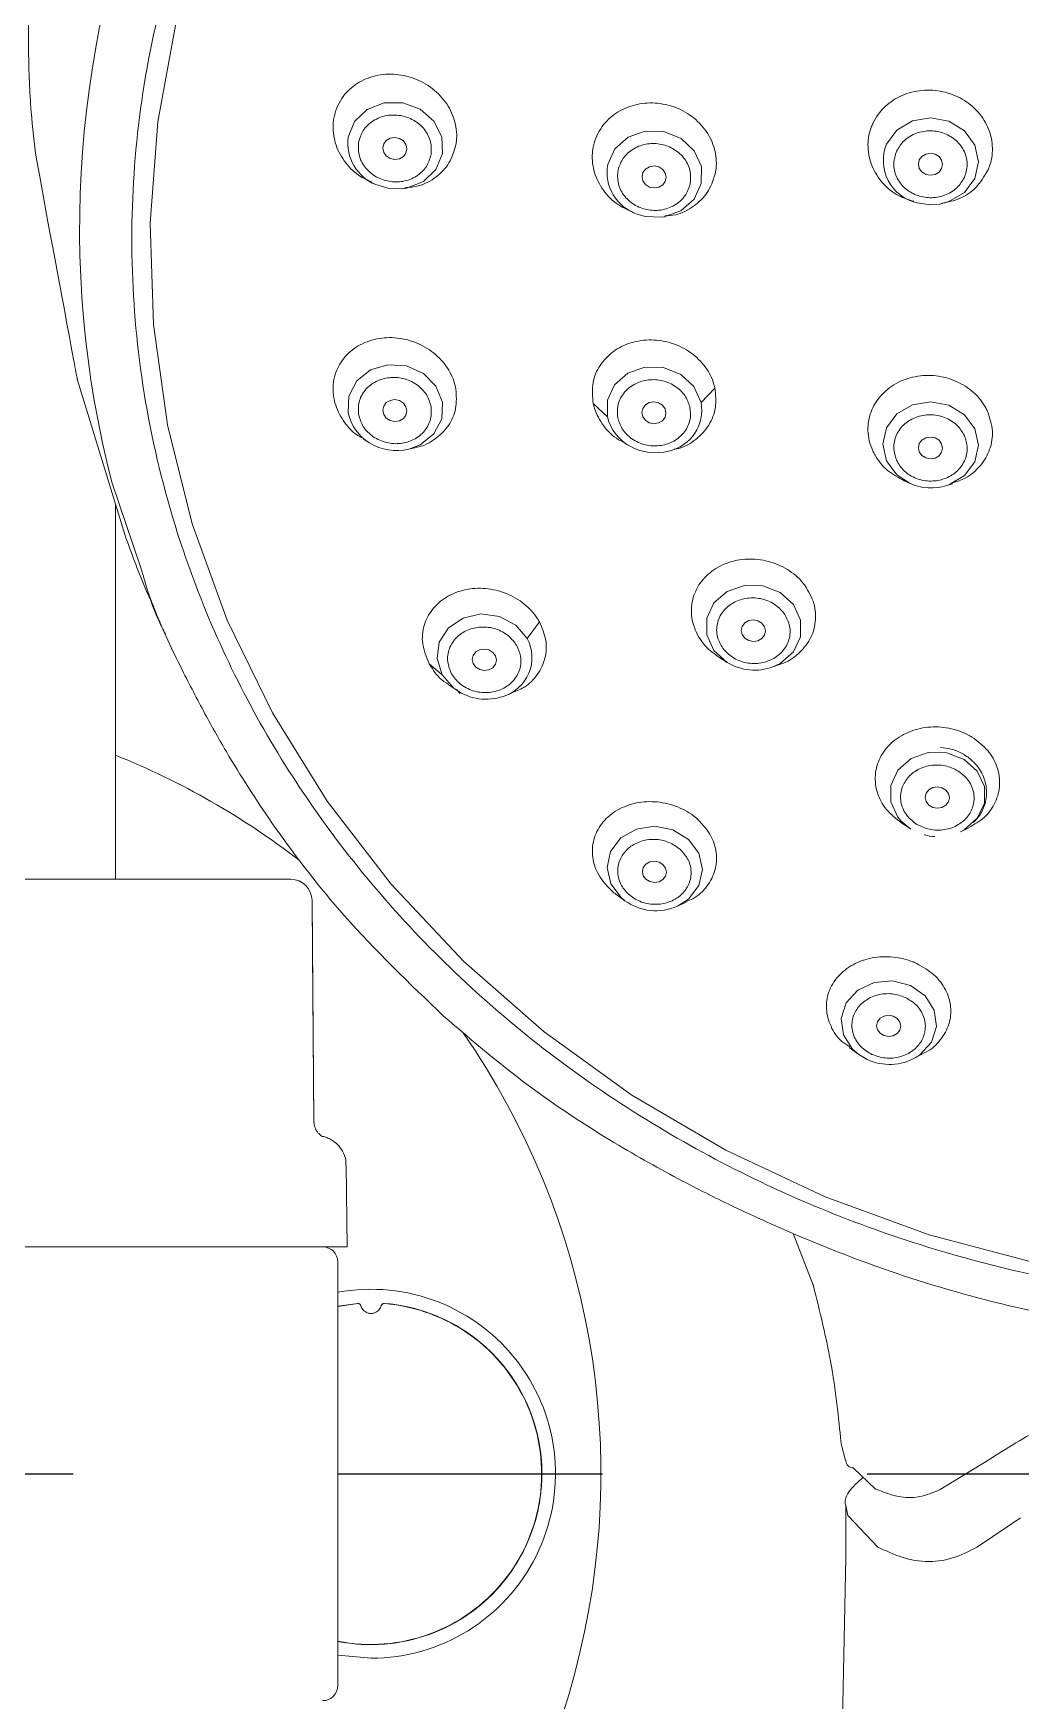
# Model space of a CAD drawing. Extents: x -6207 to -5787, y -4608 to -3937.
# Drawn here: x -6082.57 to -6076.04, y -4198.42 to -4187.4 of the extents above; entities that cross this region are included whole.
import ezdxf

# ---------------------------------------------------------------- set-up
doc = ezdxf.new("R2010")
doc.units = 0
doc.header["$LTSCALE"] = 7
doc.linetypes.add('CENTER', pattern=[2, 1.25, -0.25, 0.25, -0.25])
doc.layers.get('0').update_dxf_attribs({"color": 2, "linetype": 'CONTINUOUS'})

msp = doc.modelspace()

# ---------------------------------------------------------------- linework, layer by layer
at = {"color": 7, "linetype": 'Continuous', "lineweight": 15}
for p, q in [((-6080.3293, -4188.39031), (-6080.30384, -4188.40153)), ((-6080.13504, -4188.42961), (-6080.11002, -4188.42748)), ((-6078.59841, -4188.58822), (-6078.57438, -4188.59723)), ((-6078.41409, -4188.61705), (-6078.39046, -4188.61438)), ((-6076.7465, -4188.51584), (-6076.72468, -4188.52199)), ((-6076.57611, -4188.53063), (-6076.55459, -4188.52719)), ((-6082.27517, -4189.69445), (-6081.96343, -4190.71537)), ((-6078.06065, -4189.74707), (-6078.15199, -4189.84111)), ((-6078.77136, -4189.93805), (-6078.8653, -4189.84887)), ((-6080.38462, -4190.08498), (-6080.34374, -4190.10976)), ((-6080.08559, -4190.15076), (-6080.04518, -4190.1413)), ((-6078.65621, -4190.11312), (-6078.61733, -4190.13387)), ((-6078.36737, -4190.16347), (-6078.32862, -4190.15339)), ((-6076.80899, -4190.36041), (-6076.77049, -4190.3774)), ((-6076.5271, -4190.39096), (-6076.48967, -4190.37921)), ((-6082.02456, -4192.99438), (-6082.02456, -4190.51518)), ((-6079.22136, -4191.29222), (-6079.30192, -4191.40164)), ((-6079.8639, -4191.6421), (-6079.94978, -4191.56917)), ((-6078.02852, -4191.53071), (-6077.97953, -4191.56084)), ((-6077.67683, -4191.59008), (-6077.62784, -4191.57172)), ((-6079.82368, -4191.70602), (-6079.77221, -4191.74194)), ((-6079.45994, -4191.78482), (-6079.4091, -4191.76705)), ((-6076.76407, -4192.66252), (-6076.82837, -4192.61111)), ((-6076.8256, -4192.62341), (-6076.77035, -4192.65862)), ((-6076.43631, -4192.67959), (-6076.38089, -4192.65337)), ((-6087.00027, -4192.99438), (-6080.93113, -4192.99438)), ((-6080.92607, -4192.99438), (-6080.86493, -4192.99438)), ((-6080.71216, -4194.59525), (-6080.72498, -4193.13316)), ((-6078.71541, -4193.09239), (-6078.65647, -4193.13573)), ((-6078.30898, -4193.17231), (-6078.25064, -4193.14595)), ((-6077.17306, -4194.10692), (-6077.10999, -4194.15289)), ((-6077.0538, -4194.18579), (-6077.10999, -4194.15289)), ((-6077.10909, -4194.15354), (-6077.07164, -4194.17264)), ((-6076.74085, -4194.17723), (-6076.67717, -4194.1426)), ((-6080.71216, -4194.59525), (-6080.7121, -4194.59525)), ((-6080.49335, -4195.42439), (-6080.49805, -4194.88602)), ((-6077.54311, -4195.3349), (-6077.40819, -4195.68272)), ((-6080.49335, -4195.42439), (-6087.37577, -4195.42439)), ((-6080.55456, -4198.32438), (-6080.55456, -4195.52438)), ((-6080.42293, -4195.79819), (-6080.55456, -4195.81636)), ((-6080.4225, -4195.7997), (-6080.42293, -4195.7982)), ((-6080.40208, -4195.81285), (-6080.40175, -4195.81402)), ((-6080.26737, -4195.81402), (-6080.26704, -4195.81285)), ((-6080.24619, -4195.7982), (-6080.24662, -4195.7997)), ((-6077.22459, -4196.73596), (-6077.19695, -4196.83604)), ((-6077.19501, -4196.8391), (-6077.19695, -4196.83604)), ((-6077.19501, -4196.8391), (-6077.19502, -4196.8391)), ((-6076.30015, -4196.86362), (-6076.57116, -4197.02921)), ((-6076.9981, -4197.02532), (-6077.14592, -4196.88553)), ((-6077.19592, -4197.13518), (-6077.19479, -4197.49107)), ((-6077.17845, -4197.20344), (-6077.18067, -4197.1995)), ((-6077.17845, -4197.20344), (-6076.98361, -4197.40895)), ((-6076.31003, -4197.39967), (-6076.03886, -4197.21579)), ((-6076.98361, -4197.40895), (-6076.98065, -4197.41073)), ((-6077.19477, -4197.48124), (-6077.219, -4198.68404))]:
    msp.add_line(p, q, dxfattribs=at)
at = {"color": 8, "linetype": 'Continuous', "lineweight": 15}
for p, q in [((-6081.85668, -4190.93439), (-6082.04854, -4190.36898)), ((-6079.74653, -4191.76702), (-6079.76624, -4191.73992)), ((-6080.42293, -4195.7982), (-6080.55456, -4195.81637)), ((-6080.55456, -4195.81793), (-6080.4225, -4195.7997)), ((-6077.19592, -4197.13518), (-6077.18067, -4197.1995)), ((-6080.33456, -4198.14404), (-6080.55456, -4198.12402))]:
    msp.add_line(p, q, dxfattribs=at)
at = {"color": 1, "linetype": 'CENTER'}
msp.add_line((-6091.05456, -4196.92438), (-6068.81456, -4196.92438), dxfattribs=at)
at = {"color": 7, "linetype": 'Continuous', "lineweight": 15, "flags": 128}
for points in [[(-6081.6228, -4187.32603), (-6081.74411, -4187.98707), (-6081.79436, -4188.65563), (-6081.7731, -4189.32546), (-6081.68052, -4189.9903), (-6081.51748, -4190.64395), (-6081.28551, -4191.28031), (-6080.98678, -4191.89343), (-6080.62407, -4192.47759), (-6080.20076, -4193.02734), (-6079.72082, -4193.53753), (-6079.18872, -4194.00341), (-6078.60944, -4194.42063), (-6077.98837, -4194.78529), (-6077.33132, -4195.094), (-6076.64442, -4195.34386), (-6075.93409, -4195.53254)], [(-6080.25718, -4188.1604), (-6080.25113, -4188.18843), (-6080.23385, -4188.21256), (-6080.20797, -4188.22909), (-6080.17743, -4188.23553), (-6080.14689, -4188.23088), (-6080.12098, -4188.21587), (-6080.10366, -4188.19276), (-6080.09756, -4188.16509), (-6080.10362, -4188.13706), (-6080.1209, -4188.11293), (-6080.14678, -4188.0964), (-6080.17731, -4188.08996), (-6080.20786, -4188.09461), (-6080.23376, -4188.10962), (-6080.25108, -4188.13272), (-6080.25718, -4188.1604)], [(-6078.5425, -4188.34958), (-6078.53644, -4188.37754), (-6078.51913, -4188.40153), (-6078.49322, -4188.41787), (-6078.46265, -4188.42408), (-6078.43207, -4188.41921), (-6078.40614, -4188.404), (-6078.38881, -4188.38077), (-6078.38271, -4188.35306), (-6078.38878, -4188.32508), (-6078.40608, -4188.30111), (-6078.432, -4188.28476), (-6078.46257, -4188.27855), (-6078.49314, -4188.28343), (-6078.51907, -4188.29864), (-6078.53641, -4188.32186), (-6078.5425, -4188.34958)], [(-6076.7153, -4188.26636), (-6076.70922, -4188.29426), (-6076.69189, -4188.31805), (-6076.66595, -4188.33408), (-6076.63534, -4188.33993), (-6076.60474, -4188.33471), (-6076.57879, -4188.3192), (-6076.56144, -4188.29578), (-6076.55535, -4188.268), (-6076.56143, -4188.2401), (-6076.57876, -4188.21631), (-6076.6047, -4188.20028), (-6076.6353, -4188.19443), (-6076.66591, -4188.19965), (-6076.69186, -4188.21516), (-6076.7092, -4188.23858), (-6076.7153, -4188.26636)], [(-6080.12773, -4188.42891), (-6080.22356, -4188.42573), (-6080.30384, -4188.40153)], [(-6078.41409, -4188.61705), (-6078.52212, -4188.61223), (-6078.57438, -4188.59723)], [(-6076.57611, -4188.53063), (-6076.63421, -4188.53494), (-6076.72468, -4188.52199)], [(-6078.77136, -4189.93805), (-6078.77129, -4189.82695), (-6078.72407, -4189.72537), (-6078.63692, -4189.64879), (-6078.52308, -4189.60887), (-6078.39989, -4189.61169), (-6078.28611, -4189.65681), (-6078.19906, -4189.73738), (-6078.15199, -4189.84111)], [(-6080.25718, -4189.89311), (-6080.25108, -4189.92086), (-6080.23376, -4189.94474), (-6080.20786, -4189.96112), (-6080.17731, -4189.9675), (-6080.14678, -4189.96291), (-6080.1209, -4189.94805), (-6080.10362, -4189.92519), (-6080.09756, -4189.8978), (-6080.10366, -4189.87004), (-6080.12098, -4189.84617), (-6080.14689, -4189.82979), (-6080.17743, -4189.82341), (-6080.20797, -4189.828), (-6080.23385, -4189.84285), (-6080.25113, -4189.86572), (-6080.25718, -4189.89311)], [(-6078.54401, -4189.90842), (-6078.53791, -4189.93613), (-6078.52058, -4189.95989), (-6078.49465, -4189.97608), (-6078.46407, -4189.98223), (-6078.4335, -4189.97742), (-6078.40759, -4189.96236), (-6078.39028, -4189.93935), (-6078.38422, -4189.91191), (-6078.39031, -4189.88419), (-6078.40765, -4189.86044), (-6078.43358, -4189.84425), (-6078.46415, -4189.8381), (-6078.49472, -4189.84291), (-6078.52064, -4189.85797), (-6078.53794, -4189.88098), (-6078.54401, -4189.90842)], [(-6076.7153, -4190.14166), (-6076.7092, -4190.16929), (-6076.69186, -4190.19286), (-6076.66591, -4190.20875), (-6076.6353, -4190.21455), (-6076.6047, -4190.20938), (-6076.57876, -4190.19402), (-6076.56143, -4190.17082), (-6076.55535, -4190.14331), (-6076.56144, -4190.11566), (-6076.57879, -4190.09209), (-6076.60474, -4190.0762), (-6076.63534, -4190.07041), (-6076.66595, -4190.07558), (-6076.69189, -4190.09094), (-6076.70922, -4190.11414), (-6076.7153, -4190.14166)], [(-6079.8639, -4191.6421), (-6079.89743, -4191.53537), (-6079.88308, -4191.4266), (-6079.82304, -4191.33232), (-6079.72643, -4191.2669), (-6079.60798, -4191.24031), (-6079.48571, -4191.25657), (-6079.37823, -4191.31323), (-6079.30192, -4191.40164)], [(-6077.8864, -4191.34938), (-6077.88028, -4191.37683), (-6077.86292, -4191.40031), (-6077.83697, -4191.41626), (-6077.80638, -4191.42227), (-6077.7758, -4191.4174), (-6077.74989, -4191.40241), (-6077.7326, -4191.37956), (-6077.72656, -4191.35235), (-6077.73268, -4191.32491), (-6077.75004, -4191.30143), (-6077.77599, -4191.28548), (-6077.80658, -4191.27947), (-6077.83716, -4191.28434), (-6077.86307, -4191.29934), (-6077.88036, -4191.32218), (-6077.8864, -4191.34938)], [(-6079.66571, -4191.54124), (-6079.65957, -4191.56869), (-6079.64221, -4191.59228), (-6079.61627, -4191.60843), (-6079.5857, -4191.61466), (-6079.55516, -4191.61005), (-6079.52929, -4191.59528), (-6079.51203, -4191.5726), (-6079.50602, -4191.54547), (-6079.51215, -4191.51802), (-6079.52951, -4191.49444), (-6079.55545, -4191.47828), (-6079.58602, -4191.47205), (-6079.61656, -4191.47668), (-6079.64243, -4191.49145), (-6079.65969, -4191.51412), (-6079.66571, -4191.54124)], [(-6076.58983, -4192.52497), (-6076.55923, -4192.51998), (-6076.53329, -4192.50497), (-6076.51595, -4192.48222), (-6076.50987, -4192.45518), (-6076.51595, -4192.42798), (-6076.53329, -4192.40476), (-6076.55923, -4192.38904), (-6076.58983, -4192.38323), (-6076.62043, -4192.38821), (-6076.64638, -4192.40323), (-6076.66371, -4192.42599), (-6076.6698, -4192.45302), (-6076.66371, -4192.48023), (-6076.64638, -4192.50345), (-6076.62043, -4192.51916), (-6076.58983, -4192.52497)], [(-6078.54064, -4192.94346), (-6078.53448, -4192.97063), (-6078.5171, -4192.99392), (-6078.49113, -4193.00978), (-6078.46054, -4193.0158), (-6078.42998, -4193.01107), (-6078.4041, -4192.9963), (-6078.38684, -4192.97374), (-6078.38083, -4192.94682), (-6078.38699, -4192.91966), (-6078.40438, -4192.89637), (-6078.43034, -4192.88052), (-6078.46093, -4192.8745), (-6078.49149, -4192.87923), (-6078.51737, -4192.894), (-6078.53463, -4192.91656), (-6078.54064, -4192.94346)], [(-6080.7121, -4194.59525), (-6080.72194, -4193.47319), (-6080.72492, -4193.13316)], [(-6076.91214, -4194.03377), (-6076.88154, -4194.0289), (-6076.8556, -4194.01408), (-6076.83826, -4193.99159), (-6076.83218, -4193.96482), (-6076.83826, -4193.93788), (-6076.8556, -4193.91485), (-6076.88154, -4193.89925), (-6076.91214, -4193.89344), (-6076.94274, -4193.89832), (-6076.96868, -4193.91313), (-6076.98601, -4193.93563), (-6076.9921, -4193.96239), (-6076.98601, -4193.98933), (-6076.96868, -4194.01235), (-6076.94274, -4194.02796), (-6076.91214, -4194.03377)]]:
    msp.add_lwpolyline(points, dxfattribs=at)
at = {"color": 8, "linetype": 'Continuous', "lineweight": 15, "flags": 128}
for points in [[(-6080.48558, -4188.08907), (-6080.44295, -4187.98501), (-6080.35938, -4187.90503), (-6080.24761, -4187.8613), (-6080.12465, -4187.86045), (-6080.00922, -4187.90265), (-6079.91889, -4187.98145), (-6079.86741, -4188.08485), (-6079.86262, -4188.19712), (-6079.90526, -4188.30117), (-6079.98882, -4188.38116), (-6080.10059, -4188.42489), (-6080.12773, -4188.42891)], [(-6078.76975, -4188.26859), (-6078.72248, -4188.16599), (-6078.63528, -4188.08863), (-6078.52141, -4188.04824), (-6078.39823, -4188.05101), (-6078.28447, -4188.09648), (-6078.19747, -4188.17776), (-6078.15046, -4188.28246), (-6078.1506, -4188.39464), (-6078.19787, -4188.49723), (-6078.28507, -4188.57461), (-6078.39893, -4188.61498), (-6078.41409, -4188.61705)], [(-6076.92614, -4188.13446), (-6076.85762, -4188.04189), (-6076.75508, -4187.98061), (-6076.63414, -4187.95995), (-6076.5132, -4187.98307), (-6076.41068, -4188.04643), (-6076.34218, -4188.1404), (-6076.31814, -4188.25066), (-6076.34221, -4188.36044), (-6076.41073, -4188.453), (-6076.51327, -4188.51429), (-6076.57611, -4188.53063)], [(-6080.48558, -4189.91015), (-6080.4808, -4189.7993), (-6080.42932, -4189.69996), (-6080.33899, -4189.62724), (-6080.22356, -4189.59223), (-6080.10059, -4189.60024), (-6079.98882, -4189.65005), (-6079.90526, -4189.73411), (-6079.86262, -4189.83957), (-6079.86741, -4189.95043), (-6079.91889, -4190.04976), (-6080.00922, -4190.12248), (-6080.08559, -4190.15076)], [(-6076.92614, -4190.22784), (-6076.95021, -4190.11861), (-6076.92617, -4190.00986), (-6076.85768, -4189.91818), (-6076.75515, -4189.8575), (-6076.63421, -4189.83708), (-6076.51327, -4189.86002), (-6076.41073, -4189.92282), (-6076.34221, -4190.01593), (-6076.31814, -4190.12518), (-6076.34218, -4190.23391), (-6076.41068, -4190.32559), (-6076.5132, -4190.38627), (-6076.5271, -4190.39096)], [(-6076.77049, -4190.3774), (-6076.85762, -4190.32095), (-6076.92614, -4190.22784)], [(-6078.06706, -4191.481), (-6078.11419, -4191.37836), (-6078.11416, -4191.26829), (-6078.06698, -4191.16752), (-6077.97982, -4191.0914), (-6077.86595, -4191.05154), (-6077.74272, -4191.05399), (-6077.62888, -4191.09838), (-6077.54177, -4191.17795), (-6077.49464, -4191.28059), (-6077.49467, -4191.39068), (-6077.54185, -4191.49145), (-6077.62901, -4191.56755), (-6077.67683, -4191.59008)], [(-6077.97953, -4191.56084), (-6077.97994, -4191.56057), (-6078.06706, -4191.481)], [(-6079.77221, -4191.74194), (-6079.78759, -4191.73052), (-6079.8639, -4191.6421)], [(-6076.82837, -4192.61111), (-6076.85123, -4192.58407), (-6076.89839, -4192.48247), (-6076.89836, -4192.3732), (-6076.85115, -4192.2729), (-6076.76394, -4192.19683), (-6076.65002, -4192.15659), (-6076.52673, -4192.15827), (-6076.41283, -4192.20165), (-6076.32567, -4192.28011), (-6076.27851, -4192.38171), (-6076.27854, -4192.49098), (-6076.32575, -4192.59128), (-6076.41295, -4192.66735), (-6076.43631, -4192.67959)], [(-6078.65647, -4193.13573), (-6078.68139, -4193.11539), (-6078.74996, -4193.0233), (-6078.77414, -4192.91594), (-6078.75025, -4192.80963), (-6078.68193, -4192.72056), (-6078.57958, -4192.66231), (-6078.45878, -4192.64372), (-6078.33792, -4192.66765), (-6078.2354, -4192.73042), (-6078.16683, -4192.82251), (-6078.14265, -4192.92988), (-6078.16654, -4193.03619), (-6078.23486, -4193.12526), (-6078.30898, -4193.17231)], [(-6077.10999, -4194.15289), (-6077.1507, -4194.11743), (-6077.21104, -4194.02217), (-6077.22566, -4193.91454), (-6077.19231, -4193.8109), (-6077.11608, -4193.72704), (-6077.00857, -4193.67573), (-6076.88615, -4193.66477), (-6076.76746, -4193.69584), (-6076.67057, -4193.76421), (-6076.61022, -4193.85945), (-6076.59561, -4193.96709), (-6076.62896, -4194.07073), (-6076.70519, -4194.15459), (-6076.73112, -4194.17171)]]:
    msp.add_lwpolyline(points, dxfattribs=at)
at = {"color": 7, "linetype": 'Continuous', "lineweight": 15}
for centre, radius, start, end in [((-6075.54118, -4188.68994), 6.72049, 156.946532, 194.467973), ((-6080.16406, -4189.81162), 0.3481, 238.924305, 283.028386), ((-6078.45422, -4189.82662), 0.34786, 242.035868, 284.457526), ((-6076.63069, -4190.05939), 0.34738, 246.269577, 287.349917), ((-6077.79793, -4191.26235), 0.34939, 238.683988, 290.280357), ((-6079.57359, -4191.454), 0.3498, 235.401734, 288.859311), ((-6083.93456, -4196.92438), 5.12, 52.38851, 68.096351), ((-6080.86497, -4193.13437), 0.13999, 0.494178, 89.985796), ((-6078.45099, -4192.85255), 0.34987, 234.035834, 293.947446), ((-6083.93456, -4196.92438), 5.12, 295.44773, 34.699538), ((-6076.90608, -4193.86656), 0.35175, 245.168275, 299.828169), ((-6080.65456, -4195.52438), 0.1, 0, 90), ((-6080.42137, -4195.81813), 0.02, 15.302881, 94.486897), ((-6080.42136, -4195.81813), 0.01999, 15.305884, 94.518113), ((-6080.42094, -4195.81964), 0.01999, 16.311816, 94.491687), ((-6080.24818, -4195.81964), 0.01999, 85.510328, 163.686169), ((-6080.24776, -4195.81813), 0.01999, 85.48023, 164.695774), ((-6080.33456, -4196.92438), 1.12965, 0, 85.513103), ((-6080.33456, -4196.92438), 1.12965, 258.769824, 0), ((-6080.65456, -4198.32438), 0.1, 270, 0)]:
    msp.add_arc(centre, radius, start, end, dxfattribs=at)
at = {"color": 8, "linetype": 'Continuous', "lineweight": 15}
for centre, radius, start, end in [((-6080.19264, -4188.12777), 0.29548, 172.474759, 247.894383), ((-6076.66039, -4188.24244), 0.28685, 157.888405, 257.048568), ((-6078.48165, -4188.31971), 0.2926, 169.936756, 251.524228), ((-6080.19037, -4189.85058), 0.30116, 191.408388, 239.385833), ((-6078.47828, -4189.866), 0.3018, 193.811644, 242.566192), ((-6078.42539, -4189.89157), 0.27801, 282.04515, 10.457413), ((-6079.53956, -4191.52783), 0.26906, 287.084938, 27.968245), ((-6080.33456, -4196.92438), 1.21965, 270, 100.391851), ((-6080.33456, -4196.92438), 1.12964, 258.769794, 85.513103), ((-6080.33456, -4196.92438), 1.12811, 258.754326, 85.528971)]:
    msp.add_arc(centre, radius, start, end, dxfattribs=at)
at = {"color": 7, "linetype": 'Continuous', "lineweight": 15}
for points, knots in [([(-6074.13456, -4181.71657), (-6074.45089, -4181.72667), (-6075.09335, -4181.74719), (-6076.05642, -4181.91631), (-6076.93725, -4182.1723), (-6077.72037, -4182.49534), (-6078.40488, -4182.85735), (-6079.04998, -4183.28333), (-6079.64686, -4183.77096), (-6080.18559, -4184.31128), (-6080.65615, -4184.89519), (-6081.05619, -4185.51483), (-6081.41266, -4186.22369), (-6081.6973, -4187.02102), (-6081.87729, -4187.89279), (-6081.93574, -4188.7607), (-6081.87729, -4189.62862), (-6081.69732, -4190.50039), (-6081.41269, -4191.29772), (-6081.05621, -4192.0066), (-6080.65618, -4192.62621), (-6080.18562, -4193.21016), (-6079.64691, -4193.75045), (-6079.05001, -4194.23812), (-6078.40493, -4194.66407), (-6077.72041, -4195.02611), (-6076.93731, -4195.34913), (-6076.05647, -4195.60515), (-6075.0934, -4195.77429), (-6074.4509, -4195.79479), (-6074.13456, -4195.80489)], [0, 0, 0, 0, 0.03881392, 0.07883153, 0.11997568, 0.15213748, 0.18430345, 0.21714941, 0.24999998, 0.28284607, 0.31569644, 0.34785822, 0.3800245, 0.42116479, 0.46118302, 0.4999999, 0.53881298, 0.57883155, 0.61997573, 0.65213735, 0.68430339, 0.71714949, 0.74999987, 0.78284608, 0.8156964, 0.84785823, 0.8800242, 0.92116464, 0.96118416, 1, 1, 1, 1]), ([(-6082.54791, -4188.2316), (-6082.56045, -4188.128), (-6082.58905, -4187.89169), (-6082.60164, -4187.54303), (-6082.59934, -4187.21282), (-6082.58456, -4186.92943), (-6082.56131, -4186.66953), (-6082.5309, -4186.43211), (-6082.493, -4186.19807), (-6082.44512, -4185.95297), (-6082.3727, -4185.64768), (-6082.28744, -4185.35341), (-6082.20042, -4185.09582), (-6082.13265, -4184.91361), (-6082.08905, -4184.80469), (-6082.06959, -4184.75755)], [0, 0, 0, 0, 0.024322468, 0.055480403, 0.081392033, 0.101476667, 0.121813623, 0.142403515, 0.157432012, 0.177236615, 0.200745098, 0.230619706, 0.248529111, 0.263889487, 0.27568575, 0.27568575, 0.27568575, 0.27568575]), ([(-6080.32726, -4188.38634), (-6080.35742, -4188.37278), (-6080.43042, -4188.33995), (-6080.51786, -4188.2469), (-6080.57847, -4188.12669), (-6080.5893, -4188.02758), (-6080.57706, -4187.92741), (-6080.53854, -4187.83198), (-6080.44422, -4187.73661), (-6080.32393, -4187.67997), (-6080.18675, -4187.66477), (-6080.04796, -4187.69311), (-6079.92352, -4187.76216), (-6079.82788, -4187.86412), (-6079.77237, -4187.98685), (-6079.7647, -4188.08151), (-6079.77219, -4188.13029), (-6079.77332, -4188.13766)], [0, 0, 0, 0, 0.053326413, 0.129036629, 0.204406186, 0.279342186, 0.300171524, 0.384610936, 0.459165585, 0.534016031, 0.60929191, 0.68494167, 0.760752785, 0.83643868, 0.911760933, 0.986660196, 1, 1, 1, 1]), ([(-6076.74515, -4188.51219), (-6076.77901, -4188.50176), (-6076.85733, -4188.47762), (-6076.95577, -4188.39488), (-6077.0283, -4188.28268), (-6077.05622, -4188.1549), (-6077.04156, -4188.05869), (-6077.00433, -4187.96605), (-6076.94341, -4187.88204), (-6076.82664, -4187.80606), (-6076.6923, -4187.7716), (-6076.55165, -4187.7803), (-6076.42052, -4187.83127), (-6076.31379, -4187.9188), (-6076.24353, -4188.03307), (-6076.21802, -4188.16082), (-6076.23339, -4188.255), (-6076.25359, -4188.30209), (-6076.2571, -4188.31026)], [0, 0, 0, 0, 0.05323214, 0.12312511, 0.19299756, 0.26278782, 0.33248866, 0.3504947, 0.42720187, 0.49681757, 0.56649734, 0.63627088, 0.70612881, 0.77602109, 0.84588656, 0.91567633, 0.98537338, 1, 1, 1, 1]), ([(-6080.41684, -4188.12121), (-6080.40885, -4188.09444), (-6080.3965, -4188.05313), (-6080.35783, -4188.00765), (-6080.32086, -4187.97848), (-6080.27779, -4187.95683), (-6080.21741, -4187.94029), (-6080.13843, -4187.94017), (-6080.06419, -4187.96688), (-6080.01295, -4188.00274), (-6079.9798, -4188.0376), (-6079.95488, -4188.07751), (-6079.93392, -4188.13334), (-6079.93634, -4188.1764), (-6079.9379, -4188.20428)], [0, 0, 0, 0, 0.11972029, 0.18478678, 0.25000122, 0.31506646, 0.38027878, 0.50000006, 0.61972371, 0.68478765, 0.7499991, 0.8150686, 0.88028406, 1, 1, 1, 1]), ([(-6078.59802, -4188.58752), (-6078.63868, -4188.56853), (-6078.72162, -4188.5298), (-6078.8139, -4188.42812), (-6078.8687, -4188.30705), (-6078.87495, -4188.2089), (-6078.8583, -4188.11055), (-6078.81621, -4188.01715), (-6078.71809, -4187.92365), (-6078.59466, -4187.86878), (-6078.45607, -4187.85557), (-6078.31783, -4187.88569), (-6078.1957, -4187.95591), (-6078.10361, -4188.05835), (-6078.05238, -4188.181), (-6078.048, -4188.27612), (-6078.05769, -4188.32536), (-6078.05928, -4188.33348)], [0, 0, 0, 0, 0.07123949, 0.14531742, 0.21923989, 0.2929484, 0.31262169, 0.39452391, 0.46805656, 0.54172488, 0.61559784, 0.68964972, 0.76377995, 0.83785439, 0.91175732, 0.98545216, 1, 1, 1, 1]), ([(-6076.85979, -4188.18031), (-6076.84508, -4188.15593), (-6076.82237, -4188.11828), (-6076.77276, -4188.08169), (-6076.72898, -4188.06064), (-6076.68116, -4188.04801), (-6076.61763, -4188.04374), (-6076.54005, -4188.05898), (-6076.474, -4188.09932), (-6076.4329, -4188.14406), (-6076.40928, -4188.1843), (-6076.39504, -4188.22784), (-6076.38876, -4188.28604), (-6076.40217, -4188.32732), (-6076.41085, -4188.35405)], [0, 0, 0, 0, 0.11971443, 0.18479159, 0.24999746, 0.31506663, 0.38027651, 0.49999775, 0.61972369, 0.68479325, 0.7499991, 0.81507065, 0.88027679, 1, 1, 1, 1]), ([(-6079.9379, -4188.20428), (-6079.9459, -4188.23105), (-6079.95824, -4188.27236), (-6079.99692, -4188.31785), (-6080.03388, -4188.34701), (-6080.07695, -4188.36867), (-6080.13734, -4188.38518), (-6080.21632, -4188.38533), (-6080.29056, -4188.35861), (-6080.34179, -4188.32275), (-6080.37494, -4188.28789), (-6080.39986, -4188.24798), (-6080.42082, -4188.19215), (-6080.41841, -4188.14909), (-6080.41684, -4188.12121)], [0, 0, 0, 0, 0.11972077, 0.18478734, 0.25000205, 0.31506767, 0.38027618, 0.49999794, 0.61972253, 0.68478673, 0.74999825, 0.81506786, 0.88028358, 1, 1, 1, 1]), ([(-6079.77332, -4188.13766), (-6079.78549, -4188.17937), (-6079.80942, -4188.26141), (-6079.90009, -4188.35513), (-6080.00378, -4188.41347), (-6080.07982, -4188.42012), (-6080.11068, -4188.42282)], [0, 0, 0, 0, 0.27772508, 0.54630279, 0.81585379, 1, 1, 1, 1]), ([(-6078.70062, -4188.30286), (-6078.69143, -4188.27638), (-6078.67726, -4188.23552), (-6078.63652, -4188.19126), (-6078.59822, -4188.16324), (-6078.55414, -4188.14288), (-6078.49293, -4188.12816), (-6078.41383, -4188.13033), (-6078.34064, -4188.15916), (-6078.29091, -4188.19645), (-6078.25924, -4188.2322), (-6078.23604, -4188.27276), (-6078.2175, -4188.32909), (-6078.22181, -4188.372), (-6078.2246, -4188.39978)], [0, 0, 0, 0, 0.119717721, 0.184784024, 0.249994082, 0.315062258, 0.380272345, 0.499993434, 0.619715259, 0.684781496, 0.749993909, 0.815061733, 0.88027944, 1, 1, 1, 1]), ([(-6076.41085, -4188.35405), (-6076.42556, -4188.37844), (-6076.44827, -4188.41609), (-6076.49789, -4188.45266), (-6076.54167, -4188.47372), (-6076.58949, -4188.48635), (-6076.65302, -4188.49062), (-6076.73059, -4188.47538), (-6076.79665, -4188.43504), (-6076.83775, -4188.39029), (-6076.86137, -4188.35006), (-6076.87561, -4188.30652), (-6076.88188, -4188.24832), (-6076.86847, -4188.20704), (-6076.85979, -4188.18031)], [0, 0, 0, 0, 0.119725906, 0.184793806, 0.249999379, 0.315068426, 0.380279092, 0.499999019, 0.61972461, 0.684793976, 0.749999636, 0.81507128, 0.880277145, 1, 1, 1, 1]), ([(-6078.2246, -4188.39978), (-6078.23378, -4188.42625), (-6078.24796, -4188.46712), (-6078.28869, -4188.51138), (-6078.327, -4188.53939), (-6078.37108, -4188.55975), (-6078.43228, -4188.57447), (-6078.51139, -4188.5723), (-6078.58458, -4188.54348), (-6078.6343, -4188.50618), (-6078.66598, -4188.47043), (-6078.68918, -4188.42988), (-6078.70772, -4188.37355), (-6078.70341, -4188.33064), (-6078.70062, -4188.30286)], [0, 0, 0, 0, 0.11971817, 0.18478462, 0.24999482, 0.31506271, 0.38027294, 0.4999943, 0.61971684, 0.68479201, 0.74999335, 0.81506132, 0.88027917, 1, 1, 1, 1]), ([(-6078.05928, -4188.33348), (-6078.07356, -4188.37538), (-6078.1015, -4188.45735), (-6078.19807, -4188.54876), (-6078.29841, -4188.60245), (-6078.36759, -4188.60736), (-6078.39109, -4188.60902)], [0, 0, 0, 0, 0.29345949, 0.57415082, 0.85534728, 1, 1, 1, 1]), ([(-6076.2571, -4188.31026), (-6076.28048, -4188.34892), (-6076.32606, -4188.42425), (-6076.43537, -4188.49915), (-6076.51772, -4188.51648), (-6076.55535, -4188.5244)], [0, 0, 0, 0, 0.36404825, 0.70943411, 1, 1, 1, 1]), ([(-6080.38244, -4190.08092), (-6080.396, -4190.07422), (-6080.45128, -4190.04689), (-6080.52237, -4189.96464), (-6080.56693, -4189.8753), (-6080.58925, -4189.7764), (-6080.58577, -4189.67505), (-6080.53048, -4189.5582), (-6080.43806, -4189.47107), (-6080.31603, -4189.41869), (-6080.17781, -4189.40734), (-6080.03917, -4189.43866), (-6079.91613, -4189.50927), (-6079.82329, -4189.61073), (-6079.78426, -4189.69869), (-6079.77476, -4189.74717), (-6079.77332, -4189.75451)], [0, 0, 0, 0, 0.02736629, 0.11153427, 0.19521853, 0.21848118, 0.31277306, 0.39603371, 0.47962223, 0.56368641, 0.64816702, 0.73282686, 0.81734668, 0.90146229, 0.98510079, 1, 1, 1, 1]), ([(-6078.8653, -4189.84887), (-6078.86982, -4189.80241), (-6078.87841, -4189.71423), (-6078.8261, -4189.59369), (-6078.73837, -4189.50078), (-6078.61859, -4189.44105), (-6078.48126, -4189.42156), (-6078.34165, -4189.44466), (-6078.21569, -4189.50782), (-6078.11817, -4189.6037), (-6078.07444, -4189.69015), (-6078.0626, -4189.73901), (-6078.06065, -4189.74707)], [0, 0, 0, 0, 0.119155123, 0.2261263, 0.333301103, 0.440771974, 0.548503089, 0.656348492, 0.764104845, 0.871618815, 0.978836023, 1, 1, 1, 1]), ([(-6080.41684, -4189.92258), (-6080.41841, -4189.89489), (-6080.42082, -4189.85216), (-6080.39988, -4189.79812), (-6080.37499, -4189.7601), (-6080.34182, -4189.72751), (-6080.2906, -4189.69499), (-6080.21632, -4189.67288), (-6080.13737, -4189.67761), (-6080.07698, -4189.69748), (-6080.03395, -4189.72142), (-6079.99694, -4189.75244), (-6079.95826, -4189.79972), (-6079.9459, -4189.84137), (-6079.9379, -4189.86833)], [0, 0, 0, 0, 0.119714129, 0.184786427, 0.250000673, 0.315065367, 0.380273473, 0.499996769, 0.619717756, 0.684786925, 0.749998052, 0.815064513, 0.880278196, 1, 1, 1, 1]), ([(-6078.7022, -4189.94743), (-6078.70494, -4189.91979), (-6078.70917, -4189.87713), (-6078.69054, -4189.82218), (-6078.66728, -4189.78309), (-6078.63553, -4189.74907), (-6078.58574, -4189.71436), (-6078.51247, -4189.6891), (-6078.4334, -4189.69052), (-6078.37222, -4189.70783), (-6078.32821, -4189.72996), (-6078.28992, -4189.75944), (-6078.24927, -4189.80512), (-6078.23516, -4189.84626), (-6078.22602, -4189.87289)], [0, 0, 0, 0, 0.11972819, 0.18479724, 0.24999819, 0.31507079, 0.38028286, 0.50000399, 0.61972523, 0.68479205, 0.7499997, 0.81506748, 0.88028557, 1, 1, 1, 1]), ([(-6076.80851, -4190.35964), (-6076.84716, -4190.33895), (-6076.92622, -4190.29662), (-6076.98801, -4190.21845), (-6077.03404, -4190.12926), (-6077.05703, -4190.03096), (-6077.03569, -4189.90322), (-6076.97028, -4189.79385), (-6076.86728, -4189.71121), (-6076.73822, -4189.6646), (-6076.59768, -4189.65942), (-6076.46149, -4189.69629), (-6076.34555, -4189.77101), (-6076.28347, -4189.84767), (-6076.261, -4189.89391), (-6076.2571, -4189.90193)], [0, 0, 0, 0, 0.082906, 0.16961288, 0.19201204, 0.28743191, 0.37403833, 0.46071918, 0.54751692, 0.63442121, 0.72136902, 0.80828354, 0.89510558, 0.98180242, 1, 1, 1, 1]), ([(-6079.77332, -4189.75451), (-6079.7706, -4189.79742), (-6079.76525, -4189.88184), (-6079.81681, -4189.99805), (-6079.90583, -4190.08493), (-6079.98851, -4190.13328), (-6080.03947, -4190.13823), (-6080.04548, -4190.13881)], [0, 0, 0, 0, 0.24727781, 0.4864228, 0.72642901, 0.96775565, 1, 1, 1, 1]), ([(-6078.06065, -4189.74707), (-6078.05611, -4189.79055), (-6078.04723, -4189.87562), (-6078.09494, -4189.99541), (-6078.18098, -4190.08751), (-6078.26544, -4190.14097), (-6078.31982, -4190.14857), (-6078.32921, -4190.14989)], [0, 0, 0, 0, 0.24532514, 0.47998202, 0.71505744, 0.95077218, 1, 1, 1, 1]), ([(-6079.9379, -4189.86833), (-6079.93634, -4189.89601), (-6079.93392, -4189.93875), (-6079.95487, -4189.99278), (-6079.97976, -4190.03081), (-6080.01293, -4190.0634), (-6080.06415, -4190.09592), (-6080.13843, -4190.11803), (-6080.21737, -4190.11329), (-6080.27776, -4190.09342), (-6080.3208, -4190.06949), (-6080.35781, -4190.03846), (-6080.39649, -4189.99118), (-6080.40885, -4189.94954), (-6080.41684, -4189.92258)], [0, 0, 0, 0, 0.11971417, 0.18478643, 0.25000064, 0.3150655, 0.38027363, 0.49999661, 0.61971761, 0.68478726, 0.7499979, 0.81506475, 0.88027816, 1, 1, 1, 1]), ([(-6078.65415, -4190.1088), (-6078.66902, -4190.10233), (-6078.72639, -4190.07742), (-6078.8012, -4189.99813), (-6078.84969, -4189.9115), (-6078.86258, -4189.85977), (-6078.8653, -4189.84887)], [0, 0, 0, 0, 0.13398077, 0.51659922, 0.89816611, 1, 1, 1, 1]), ([(-6078.22602, -4189.87289), (-6078.22328, -4189.90053), (-6078.21905, -4189.94319), (-6078.23769, -4189.99814), (-6078.26094, -4190.03724), (-6078.29269, -4190.07126), (-6078.34249, -4190.10595), (-6078.41576, -4190.13121), (-6078.49483, -4190.12981), (-6078.55601, -4190.1125), (-6078.60001, -4190.09035), (-6078.6383, -4190.06088), (-6078.67896, -4190.01521), (-6078.69307, -4189.97407), (-6078.7022, -4189.94743)], [0, 0, 0, 0, 0.11972969, 0.18478656, 0.25000032, 0.31507403, 0.3802785, 0.50000181, 0.61972403, 0.68479177, 0.75000729, 0.81507638, 0.88028385, 1, 1, 1, 1]), ([(-6076.85979, -4190.22394), (-6076.86847, -4190.19729), (-6076.88187, -4190.15615), (-6076.87561, -4190.09862), (-6076.86139, -4190.05581), (-6076.83777, -4190.0164), (-6076.79668, -4189.9729), (-6076.73059, -4189.93429), (-6076.65305, -4189.92078), (-6076.58953, -4189.92629), (-6076.54173, -4189.93976), (-6076.49793, -4189.96154), (-6076.44829, -4189.99877), (-6076.42556, -4190.03655), (-6076.41085, -4190.06102)], [0, 0, 0, 0, 0.11972149, 0.18479535, 0.25000028, 0.31507052, 0.38028525, 0.50000358, 0.61972419, 0.68479365, 0.75000312, 0.81507544, 0.88028352, 1, 1, 1, 1]), ([(-6076.2571, -4189.90193), (-6076.24309, -4189.9443), (-6076.21579, -4190.02686), (-6076.23689, -4190.15433), (-6076.30012, -4190.26327), (-6076.38914, -4190.34246), (-6076.46183, -4190.36551), (-6076.4913, -4190.37486)], [0, 0, 0, 0, 0.2223503, 0.43327876, 0.64441009, 0.85580731, 1, 1, 1, 1]), ([(-6076.41085, -4190.06102), (-6076.40217, -4190.08767), (-6076.38877, -4190.12881), (-6076.39503, -4190.18633), (-6076.40925, -4190.22914), (-6076.43288, -4190.26856), (-6076.47397, -4190.31206), (-6076.54006, -4190.35067), (-6076.61759, -4190.36417), (-6076.68112, -4190.35867), (-6076.72892, -4190.3452), (-6076.77273, -4190.32344), (-6076.82235, -4190.28619), (-6076.84508, -4190.2484), (-6076.85979, -4190.22394)], [0, 0, 0, 0, 0.11972119, 0.18479489, 0.24999966, 0.31506973, 0.3802843, 0.50000234, 0.61972361, 0.68479194, 0.75000124, 0.81506743, 0.88028381, 1, 1, 1, 1]), ([(-6081.96343, -4190.71537), (-6081.91898, -4190.83347), (-6081.86447, -4190.99313), (-6081.79143, -4191.15012), (-6081.77099, -4191.19405)], [0, 0, 0, 0, 0.72012913, 1, 1, 1, 1]), ([(-6078.02777, -4191.52978), (-6078.06258, -4191.50511), (-6078.10729, -4191.47342), (-6078.17003, -4191.39461), (-6078.21432, -4191.30226), (-6078.22092, -4191.17438), (-6078.1809, -4191.05823), (-6078.09853, -4190.96217), (-6077.98293, -4190.89713), (-6077.8471, -4190.87061), (-6077.70646, -4190.8858), (-6077.57748, -4190.94088), (-6077.50108, -4191.0057), (-6077.4695, -4191.04675), (-6077.4643, -4191.05352)], [0, 0, 0, 0, 0.08915959, 0.114497541, 0.220009178, 0.314732774, 0.409635908, 0.504801081, 0.600196435, 0.695694291, 0.791116251, 0.886317114, 0.981256544, 1, 1, 1, 1]), ([(-6081.69443, -4191.37258), (-6081.70893, -4191.34452), (-6081.78115, -4191.2047), (-6081.82313, -4191.05447), (-6081.85668, -4190.93439)], [0, 0, 0, 0, 0.20072562, 1, 1, 1, 1]), ([(-6081.80914, -4191.09743), (-6081.79102, -4191.14615), (-6081.72142, -4191.32724), (-6081.59051, -4191.60127), (-6081.42816, -4191.9123), (-6081.23466, -4192.2543), (-6080.94255, -4192.70237), (-6080.48767, -4193.29216), (-6080.08079, -4193.68257), (-6079.85582, -4193.8982)], [0.046296163, 0.046296163, 0.046296163, 0.046296163, 0.089303548, 0.206870402, 0.297294657, 0.381721793, 0.537607934, 0.743692022, 0.998225251, 0.998225251, 0.998225251, 0.998225251]), ([(-6079.94978, -4191.56917), (-6079.96842, -4191.52503), (-6080.00351, -4191.44193), (-6079.99014, -4191.31455), (-6079.93531, -4191.20648), (-6079.84018, -4191.12294), (-6079.71612, -4191.07397), (-6079.57683, -4191.06546), (-6079.43844, -4191.09858), (-6079.31735, -4191.16938), (-6079.25079, -4191.2422), (-6079.22523, -4191.28565), (-6079.22136, -4191.29222)], [0, 0, 0, 0, 0.12066192, 0.22718638, 0.334147, 0.44171106, 0.54981071, 0.65813834, 0.76628546, 0.87392014, 0.98094104, 1, 1, 1, 1]), ([(-6078.00841, -4191.46736), (-6078.02265, -4191.44278), (-6078.04464, -4191.40484), (-6078.05094, -4191.34767), (-6078.04628, -4191.30355), (-6078.03169, -4191.26119), (-6078.00089, -4191.21198), (-6077.94461, -4191.16338), (-6077.87169, -4191.13742), (-6077.80838, -4191.13234), (-6077.75873, -4191.13759), (-6077.71119, -4191.15163), (-6077.65461, -4191.17979), (-6077.62422, -4191.21292), (-6077.60455, -4191.23437)], [0, 0, 0, 0, 0.11972261, 0.18478924, 0.24999599, 0.31507557, 0.38027464, 0.5000038, 0.61972456, 0.68479274, 0.75000212, 0.815074, 0.88028523, 1, 1, 1, 1]), ([(-6077.4643, -4191.05352), (-6077.44157, -4191.09215), (-6077.39711, -4191.16775), (-6077.38956, -4191.29382), (-6077.42548, -4191.41152), (-6077.50677, -4191.50584), (-6077.58028, -4191.56084), (-6077.62626, -4191.57054), (-6077.62802, -4191.57091)], [0, 0, 0, 0, 0.2050254, 0.40115696, 0.59761894, 0.7946188, 0.99211067, 1, 1, 1, 1]), ([(-6077.60455, -4191.23437), (-6077.59031, -4191.25895), (-6077.56832, -4191.29689), (-6077.56202, -4191.35406), (-6077.56668, -4191.39818), (-6077.58127, -4191.44055), (-6077.61207, -4191.48976), (-6077.66835, -4191.53835), (-6077.74127, -4191.56431), (-6077.80458, -4191.5694), (-6077.85423, -4191.56414), (-6077.90177, -4191.5501), (-6077.95836, -4191.52196), (-6077.98874, -4191.48882), (-6078.00841, -4191.46736)], [0, 0, 0, 0, 0.11972222, 0.1847888, 0.24999503, 0.31507468, 0.3802735, 0.50000227, 0.61972253, 0.6847905, 0.74999968, 0.8150713, 0.88027529, 1, 1, 1, 1]), ([(-6079.80189, -4191.63578), (-6079.81286, -4191.60989), (-6079.8298, -4191.56993), (-6079.82863, -4191.51273), (-6079.81826, -4191.46965), (-6079.79823, -4191.42944), (-6079.7612, -4191.38425), (-6079.69888, -4191.34258), (-6079.62297, -4191.3251), (-6079.55933, -4191.32719), (-6079.51061, -4191.33796), (-6079.46515, -4191.35719), (-6079.41252, -4191.39135), (-6079.38661, -4191.42751), (-6079.36983, -4191.45093)], [0, 0, 0, 0, 0.11971745, 0.18478436, 0.24999208, 0.31506114, 0.38027811, 0.49999427, 0.61971759, 0.68478689, 0.74999598, 0.8150698, 0.88027276, 1, 1, 1, 1]), ([(-6079.22136, -4191.29222), (-6079.20398, -4191.33229), (-6079.16979, -4191.41112), (-6079.17773, -4191.53534), (-6079.22885, -4191.64424), (-6079.30984, -4191.72616), (-6079.38095, -4191.75215), (-6079.4108, -4191.76305)], [0, 0, 0, 0, 0.21648501, 0.42583096, 0.6359416, 0.84720589, 1, 1, 1, 1]), ([(-6079.36983, -4191.45093), (-6079.35886, -4191.47682), (-6079.34192, -4191.51678), (-6079.34309, -4191.57398), (-6079.35346, -4191.61706), (-6079.37349, -4191.65728), (-6079.41053, -4191.70246), (-6079.47284, -4191.74415), (-6079.54875, -4191.7616), (-6079.6124, -4191.75952), (-6079.6611, -4191.74874), (-6079.70657, -4191.72954), (-6079.7592, -4191.69535), (-6079.78511, -4191.65919), (-6079.80189, -4191.63578)], [0, 0, 0, 0, 0.11971641, 0.18478257, 0.25000332, 0.31507164, 0.38027676, 0.50000035, 0.61971902, 0.68478719, 0.74999615, 0.81506324, 0.88027363, 1, 1, 1, 1]), ([(-6079.82254, -4191.70395), (-6079.8279, -4191.70114), (-6079.87392, -4191.67699), (-6079.91504, -4191.62589), (-6079.94357, -4191.5793), (-6079.94978, -4191.56917)], [0, 0, 0, 0, 0.09337593, 0.80282343, 1, 1, 1, 1]), ([(-6076.82457, -4192.6222), (-6076.86159, -4192.59424), (-6076.93417, -4192.5394), (-6076.9927, -4192.42438), (-6077.00767, -4192.30422), (-6076.97492, -4192.1873), (-6076.89873, -4192.08774), (-6076.78735, -4192.01674), (-6076.65344, -4191.98246), (-6076.51265, -4191.98899), (-6076.4152, -4192.02252), (-6076.36869, -4192.04949), (-6076.36103, -4192.05393)], [0, 0, 0, 0, 0.11217932, 0.21999362, 0.32801799, 0.43634157, 0.5449291, 0.6536265, 0.76224081, 0.8706056, 0.97866997, 1, 1, 1, 1]), ([(-6076.3526, -4192.61955), (-6076.33659, -4192.6029), (-6076.2987, -4192.5635), (-6076.26564, -4192.47982), (-6076.2609, -4192.37894), (-6076.29562, -4192.28067), (-6076.35572, -4192.20799), (-6076.42608, -4192.15968), (-6076.49598, -4192.13116), (-6076.54599, -4192.12513), (-6076.56901, -4192.12236)], [0, 0, 0, 0, 0.09996165, 0.2366152, 0.38855308, 0.54192437, 0.6868454, 0.79028974, 0.90350007, 1, 1, 1, 1]), ([(-6076.36103, -4192.05393), (-6076.3236, -4192.08173), (-6076.25038, -4192.13611), (-6076.18833, -4192.24983), (-6076.17011, -4192.37002), (-6076.20004, -4192.48703), (-6076.27076, -4192.58882), (-6076.34509, -4192.63166), (-6076.3814, -4192.65258)], [0, 0, 0, 0, 0.17365525, 0.33976215, 0.50616902, 0.67301683, 0.84028322, 1, 1, 1, 1]), ([(-6076.72485, -4192.63126), (-6076.74843, -4192.61349), (-6076.78483, -4192.58606), (-6076.81512, -4192.53549), (-6076.82975, -4192.49315), (-6076.83455, -4192.44903), (-6076.82743, -4192.39299), (-6076.7967, -4192.32875), (-6076.74105, -4192.27963), (-6076.68524, -4192.25309), (-6076.6375, -4192.24082), (-6076.58795, -4192.23736), (-6076.52405, -4192.24383), (-6076.48202, -4192.26393), (-6076.45481, -4192.27694)], [0, 0, 0, 0, 0.11972607, 0.18478541, 0.25000608, 0.31507346, 0.38027787, 0.49999482, 0.61971976, 0.68478796, 0.74999719, 0.81506632, 0.88027579, 1, 1, 1, 1]), ([(-6076.45481, -4192.27694), (-6076.43123, -4192.29471), (-6076.39482, -4192.32213), (-6076.36455, -4192.37272), (-6076.34991, -4192.41504), (-6076.34512, -4192.45916), (-6076.35223, -4192.51521), (-6076.38296, -4192.57946), (-6076.43861, -4192.62857), (-6076.49443, -4192.65511), (-6076.54216, -4192.66738), (-6076.59172, -4192.67084), (-6076.65561, -4192.66437), (-6076.69764, -4192.64428), (-6076.72485, -4192.63126)], [0, 0, 0, 0, 0.11971531, 0.18478681, 0.24999405, 0.31506134, 0.38027942, 0.4999962, 0.61972027, 0.68478838, 0.74999846, 0.81506749, 0.88027686, 1, 1, 1, 1]), ([(-6078.71492, -4193.09151), (-6078.71701, -4193.09041), (-6078.7303, -4193.08339), (-6078.777, -4193.03858), (-6078.84357, -4192.95803), (-6078.87743, -4192.83416), (-6078.86452, -4192.71623), (-6078.80589, -4192.61068), (-6078.70804, -4192.52989), (-6078.58177, -4192.4833), (-6078.44157, -4192.47649), (-6078.30409, -4192.5102), (-6078.21651, -4192.56094), (-6078.17738, -4192.59512), (-6078.17147, -4192.60028)], [0, 0, 0, 0, 0.00535938, 0.03410299, 0.15064859, 0.25354931, 0.35685404, 0.4607509, 0.5651637, 0.66979653, 0.77425505, 0.87821812, 0.98159092, 1, 1, 1, 1]), ([(-6078.17147, -4192.60028), (-6078.14112, -4192.63354), (-6078.08141, -4192.69895), (-6078.04511, -4192.81872), (-6078.05278, -4192.93753), (-6078.10833, -4193.04313), (-6078.17949, -4193.11487), (-6078.23681, -4193.13561), (-6078.25255, -4193.1413)], [0, 0, 0, 0, 0.18990255, 0.37355572, 0.55787656, 0.74321064, 0.9294998, 1, 1, 1, 1]), ([(-6078.63218, -4193.09313), (-6078.65149, -4193.07158), (-6078.68129, -4193.03832), (-6078.70001, -4192.98363), (-6078.70517, -4192.9398), (-6078.70025, -4192.89601), (-6078.68101, -4192.84276), (-6078.63677, -4192.7858), (-6078.57132, -4192.74807), (-6078.51065, -4192.73234), (-6078.46104, -4192.72902), (-6078.41156, -4192.7346), (-6078.35015, -4192.75246), (-6078.31321, -4192.7796), (-6078.28929, -4192.79717)], [0, 0, 0, 0, 0.119718823, 0.184789567, 0.250004956, 0.315070183, 0.380277824, 0.500002455, 0.619722253, 0.684788326, 0.749998239, 0.815065981, 0.880279022, 1, 1, 1, 1]), ([(-6078.28929, -4192.79717), (-6078.26999, -4192.81872), (-6078.24018, -4192.85198), (-6078.22146, -4192.90666), (-6078.2163, -4192.95049), (-6078.22123, -4192.99428), (-6078.24045, -4193.04753), (-6078.28471, -4193.10449), (-6078.35015, -4193.14221), (-6078.41082, -4193.15796), (-6078.46043, -4193.16128), (-6078.50991, -4193.15568), (-6078.57133, -4193.13785), (-6078.60827, -4193.1107), (-6078.63218, -4193.09313)], [0, 0, 0, 0, 0.119720069, 0.18479139, 0.249993866, 0.315059752, 0.380281172, 0.499995786, 0.619716919, 0.684787622, 0.749998261, 0.815068466, 0.880277743, 1, 1, 1, 1]), ([(-6076.67729, -4192.69939), (-6076.67632, -4192.69978), (-6076.65404, -4192.70868), (-6076.62948, -4192.71019), (-6076.606, -4192.71164)], [0, 0, 0, 0, 0.04386005, 1, 1, 1, 1]), ([(-6080.93113, -4192.99438), (-6080.93072, -4192.99438), (-6080.92769, -4192.99438), (-6080.92682, -4192.99438), (-6080.92607, -4192.99438)], [0, 0, 0, 0, 0.13424902, 1, 1, 1, 1]), ([(-6077.16947, -4194.10171), (-6077.18731, -4194.09063), (-6077.24302, -4194.05604), (-6077.2991, -4193.96703), (-6077.3311, -4193.85287), (-6077.31423, -4193.73621), (-6077.25231, -4193.63259), (-6077.15138, -4193.55341), (-6077.0231, -4193.5081), (-6076.88268, -4193.50199), (-6076.78265, -4193.52581), (-6076.7338, -4193.54738), (-6076.72642, -4193.55064)], [0, 0, 0, 0, 0.05400971, 0.16861285, 0.283673652, 0.399391791, 0.515686763, 0.632225804, 0.748569163, 0.864362431, 0.979493418, 1, 1, 1, 1]), ([(-6076.72642, -4193.55064), (-6076.68609, -4193.57375), (-6076.60677, -4193.61921), (-6076.52943, -4193.72286), (-6076.4942, -4193.83705), (-6076.50552, -4193.95475), (-6076.56514, -4194.05737), (-6076.62815, -4194.12231), (-6076.67385, -4194.13939), (-6076.67786, -4194.14088)], [0, 0, 0, 0, 0.16743407, 0.32935555, 0.49185408, 0.6552544, 0.81950926, 0.98416527, 1, 1, 1, 1]), ([(-6077.02221, -4194.15195), (-6077.04796, -4194.13686), (-6077.08771, -4194.11357), (-6077.12449, -4194.06684), (-6077.14468, -4194.02664), (-6077.15534, -4193.98367), (-6077.1558, -4193.92774), (-6077.13395, -4193.8613), (-6077.08537, -4193.80723), (-6077.03362, -4193.77536), (-6076.98796, -4193.75838), (-6076.93931, -4193.74992), (-6076.87512, -4193.74975), (-6076.83077, -4193.76524), (-6076.80206, -4193.77527)], [0, 0, 0, 0, 0.11971798, 0.18478477, 0.25000032, 0.31507011, 0.38027945, 0.50000144, 0.6197179, 0.68479099, 0.75000069, 0.81506869, 0.88027823, 1, 1, 1, 1]), ([(-6076.80206, -4193.77527), (-6076.77631, -4193.79036), (-6076.73656, -4193.81364), (-6076.69978, -4193.86037), (-6076.6796, -4193.90057), (-6076.66894, -4193.94354), (-6076.66848, -4193.99948), (-6076.69032, -4194.06592), (-6076.7389, -4194.11999), (-6076.79065, -4194.15184), (-6076.83631, -4194.16881), (-6076.88496, -4194.1773), (-6076.94915, -4194.17747), (-6076.9935, -4194.16198), (-6077.02221, -4194.15195)], [0, 0, 0, 0, 0.11971865, 0.1847858, 0.25000171, 0.31507165, 0.38028136, 0.50000391, 0.61972173, 0.68478649, 0.74999661, 0.81506767, 0.88027756, 1, 1, 1, 1]), ([(-6079.85582, -4193.8982), (-6079.66005, -4194.06597), (-6079.29472, -4194.37626), (-6078.74357, -4194.732), (-6078.28932, -4194.98612), (-6077.88007, -4195.18821), (-6077.42166, -4195.39328), (-6076.81387, -4195.62619), (-6076.03221, -4195.84887), (-6075.44507, -4195.95042), (-6075.12905, -4196.00449)], [0.009791839, 0.009791839, 0.009791839, 0.009791839, 0.158283761, 0.285811943, 0.382298566, 0.452793978, 0.542950544, 0.664384832, 0.81671567, 0.994103379, 0.994103379, 0.994103379, 0.994103379]), ([(-6080.68333, -4194.67159), (-6080.68534, -4194.66927), (-6080.69098, -4194.66271), (-6080.69965, -4194.64971), (-6080.70744, -4194.62922), (-6080.71071, -4194.6145), (-6080.71179, -4194.60427), (-6080.71209, -4194.5994), (-6080.71214, -4194.59638), (-6080.71216, -4194.59525)], [0, 0, 0, 0, 0.24132414, 0.68030966, 0.86471801, 0.95139324, 0.97212323, 0.98960432, 1, 1, 1, 1]), ([(-6080.66304, -4194.6912), (-6080.66205, -4194.69246), (-6080.66091, -4194.6939), (-6080.68088, -4194.67404), (-6080.68333, -4194.67159)], [0, 0, 0, 0, 0.87698513, 1, 1, 1, 1]), ([(-6080.50136, -4194.88607), (-6080.50091, -4194.87385), (-6080.49967, -4194.84053), (-6080.52026, -4194.79265), (-6080.55156, -4194.75002), (-6080.58578, -4194.72195), (-6080.61774, -4194.70504), (-6080.64332, -4194.6961), (-6080.65792, -4194.6933), (-6080.66326, -4194.69227)], [0, 0, 0, 0, 0.13227505, 0.36070179, 0.54805762, 0.70646174, 0.83770043, 0.94056975, 1, 1, 1, 1]), ([(-6077.41197, -4195.67005), (-6077.36702, -4195.85042), (-6077.27613, -4196.21511), (-6077.23796, -4196.60071), (-6077.22459, -4196.73596)], [0, 0, 0, 0, 0.49457459, 1, 1, 1, 1]), ([(-6080.40175, -4195.81402), (-6080.40165, -4195.81438), (-6080.40141, -4195.81521), (-6080.39945, -4195.82114), (-6080.39453, -4195.83131), (-6080.38508, -4195.8439), (-6080.36934, -4195.85634), (-6080.34883, -4195.86422), (-6080.32655, -4195.86502), (-6080.30693, -4195.85962), (-6080.29108, -4195.85013), (-6080.27892, -4195.83787), (-6080.27139, -4195.82541), (-6080.26794, -4195.81613), (-6080.26757, -4195.81473), (-6080.26737, -4195.81402)], [0, 0, 0, 0, 0.06390164, 0.14613772, 0.21987964, 0.2940146, 0.36360234, 0.4491335, 0.53196445, 0.60570899, 0.67084368, 0.73734701, 0.81637169, 0.90618419, 1, 1, 1, 1]), ([(-6075.15315, -4196.30915), (-6075.25432, -4196.34205), (-6075.44581, -4196.40434), (-6075.70269, -4196.51955), (-6075.99481, -4196.66949), (-6076.17931, -4196.7868), (-6076.30014, -4196.86362)], [0, 0, 0, 0, 0.23994025, 0.45413658, 0.64250325, 1, 1, 1, 1]), ([(-6077.14592, -4196.88553), (-6077.15124, -4196.8851), (-6077.16352, -4196.88367), (-6077.17983, -4196.87392), (-6077.19206, -4196.85826), (-6077.19405, -4196.84534), (-6077.19501, -4196.8391)], [0.048805709, 0.048805709, 0.048805709, 0.048805709, 0.241658103, 0.500004743, 0.758372339, 1, 1, 1, 1]), ([(-6077.081, -4196.94692), (-6077.11713, -4196.97933), (-6077.17825, -4197.03694), (-6077.20535, -4197.10104), (-6077.19723, -4197.13044), (-6077.19592, -4197.13518)], [0.080874059, 0.080874059, 0.080874059, 0.080874059, 0.559020713, 0.928818898, 1, 1, 1, 1]), ([(-6076.99537, -4197.02662), (-6076.99582, -4197.0264), (-6076.99673, -4197.02598), (-6076.99764, -4197.02554), (-6076.9981, -4197.02532)], [0, 0, 0, 0, 0.49976658, 1, 1, 1, 1]), ([(-6076.57116, -4197.02921), (-6076.61772, -4197.04814), (-6076.71539, -4197.08787), (-6076.86059, -4197.07935), (-6076.94767, -4197.04528), (-6076.99537, -4197.02662)], [0, 0, 0, 0, 0.29173571, 0.61200787, 1, 1, 1, 1]), ([(-6076.98065, -4197.41073), (-6076.87773, -4197.45827), (-6076.73103, -4197.52601), (-6076.47427, -4197.48685), (-6076.36223, -4197.42738), (-6076.31003, -4197.39967)], [0, 0, 0, 0, 0.55666581, 0.79344105, 1, 1, 1, 1])]:
    msp.add_open_spline(points, degree=3, knots=knots, dxfattribs=at)
msp.add_open_spline([(-6082.54791, -4188.2316), (-6082.28136, -4189.67067), (-6082.27826, -4189.68256), (-6082.27517, -4189.69445)], degree=3, dxfattribs=at)

doc.saveas('drawing.dxf')
